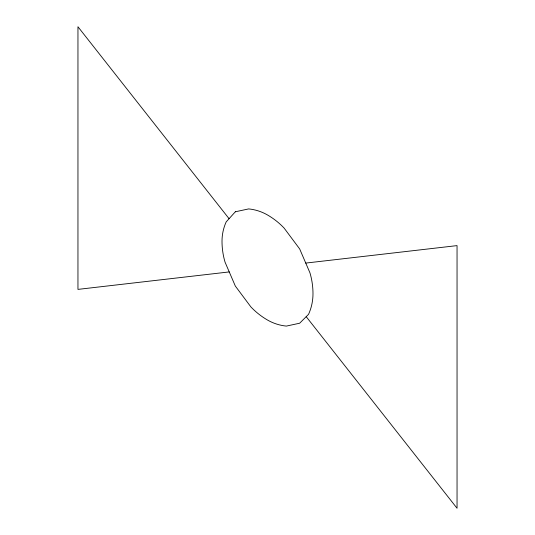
<?xml version="1.0" encoding="UTF-8"?>
<svg xmlns="http://www.w3.org/2000/svg" width="535" height="535" viewBox="0 0 535 535"><rect width="100%" height="100%" fill="white"/><g stroke="black" fill="none" stroke-linecap="round" stroke-linejoin="round"><path stroke-width="0.8" d="M229.248 271.92L77.956 289.388L77.956 26.75L229.074 218.695M305.752 263.08L457.044 245.612L457.044 508.25L306.207 316.666M235.333 211.786L226.185 221.891A46.94 46.94 0 0 0 222.012 241.238A73.516 73.516 0 0 0 225.054 262.177L235.333 286.071L250.888 306.916A73.516 73.516 0 0 0 267.5 320.03A46.94 46.94 0 0 0 286.345 326.089L299.667 323.214L308.561 314.306A49.842 49.842 0 0 0 312.988 293.762A73.516 73.516 0 0 0 309.946 272.823L299.667 248.929L284.112 228.084A73.516 73.516 0 0 0 267.5 214.97A46.94 46.94 0 0 0 248.655 208.911L235.333 211.786"/></g></svg>
